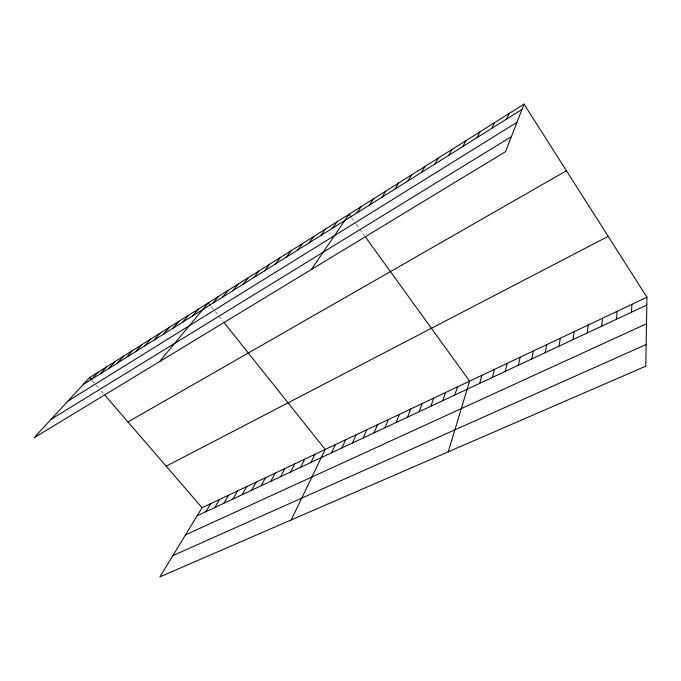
<?xml version="1.0" encoding="UTF-8"?>
<svg xmlns="http://www.w3.org/2000/svg" width="681" height="681" viewBox="0 0 681 681"><rect width="100%" height="100%" fill="white"/><g stroke="black" fill="none" stroke-linecap="round" stroke-linejoin="round"><path stroke-width="0.51" stroke-dasharray="3.4 2.55" d="M92.233 380.543L95.468 384.288M96.115 385.037L98.694 388.034M101.273 391.013L103.844 393.993M211.459 306.739L214.583 310.655M215.205 311.438L218.312 315.346M218.933 316.12L223.274 321.56M351.405 217.614L355.618 223.436M356.223 224.27L359.21 228.407M359.806 229.233L364.582 235.839"/><path stroke-width="1.02" d="M646.95 297.222L645.758 366.182L159.882 576.884L202.07 507.737L646.95 297.222L524.021 104.116L89.637 377.538L34.05 437.789L505.583 151.633L524.021 104.116M631.534 312.179L631.883 304.356M616.518 319.219L617.08 311.362M601.757 326.139L602.523 318.248M587.26 332.932L588.214 325.016M573.002 339.615L574.151 331.673M558.99 346.186L560.318 338.219M545.209 352.639L546.715 344.654M531.665 358.989L533.334 350.987M518.335 365.237L520.173 357.21M505.225 371.383L507.226 363.339M492.337 377.427L494.483 369.374M479.645 383.377L481.944 375.308M448.251 451.835L469.601 381.147L365.774 237.49M454.874 394.989L457.453 386.893M442.778 400.658L445.493 392.554M430.877 406.234L433.72 398.121M419.155 411.733L422.126 403.612M407.613 417.138L410.703 409.017M396.248 422.467L399.458 414.337M385.054 427.711L388.374 419.581M506.775 118.954L509.056 113.531M374.031 432.878L377.461 424.748M363.169 437.968L366.701 429.839M352.469 442.99L356.103 434.853M491.878 128.292L494.363 122.784M341.922 447.928L345.659 439.798M331.536 452.797L335.367 444.667M477.262 137.46L479.943 131.859M291.221 519.926L325.22 449.469L224.509 323.117M310.902 462.476L314.911 454.346M300.653 467.277L304.765 459.147M462.91 146.458L465.778 140.771M290.557 472.01L294.754 463.88M280.615 476.666L284.888 468.554M448.822 155.294L451.878 149.531M270.808 481.263L275.167 473.15M261.146 485.791L265.573 477.687M434.989 163.968L438.215 158.128M251.612 490.26L256.124 482.165M242.223 494.661L246.803 486.575M421.403 172.48L424.799 166.573M232.962 499.003L237.609 490.924M223.819 503.285L228.544 495.215M408.055 180.848L411.613 174.872M214.813 507.507L219.597 499.445M205.926 511.678L210.778 503.625M394.946 189.071L398.657 183.027M382.067 197.149L385.923 191.038M369.4 205.083L373.409 198.92M356.963 212.889L361.1 206.666M311.387 269.48L349.004 214.285L350.809 216.779M332.703 228.092L337.104 221.768M320.879 235.507L325.399 229.139M309.242 242.802L313.89 236.384M297.801 249.97L302.568 243.509M286.556 257.026L291.425 250.523M275.482 263.964L280.453 257.427M264.586 270.8L269.667 264.219M253.868 277.516L259.044 270.91M243.313 284.13L248.582 277.49M232.928 290.642L238.29 283.968M222.704 297.052L228.152 290.353M212.634 303.368L218.167 296.635M159.465 361.679L208.335 302.824L210.208 305.173M192.672 315.89L198.358 309.106M182.763 322.096L188.535 315.286M173.017 328.208L178.865 321.372M163.423 334.226L169.331 327.374M153.966 340.151L159.95 333.281M144.653 345.991L150.705 339.104M135.485 351.736L141.597 344.833M126.445 357.406L132.616 350.485M117.541 362.99L123.772 356.052M108.764 368.489L115.055 361.543M100.124 373.912L106.457 366.948M91.594 379.249L97.987 372.286M83.201 384.518L521.952 109.437M67.862 401.143L516.964 122.308M51.177 419.224L511.414 136.617M127.985 421.948L566.447 170.761M166.198 466.196L608.201 236.35M197.167 515.781L646.814 305.02M185.496 534.908L646.49 323.781M172.838 555.653L646.133 344.526M89.637 377.538L91.577 379.785M105.129 395.482L202.07 507.737"/></g></svg>
